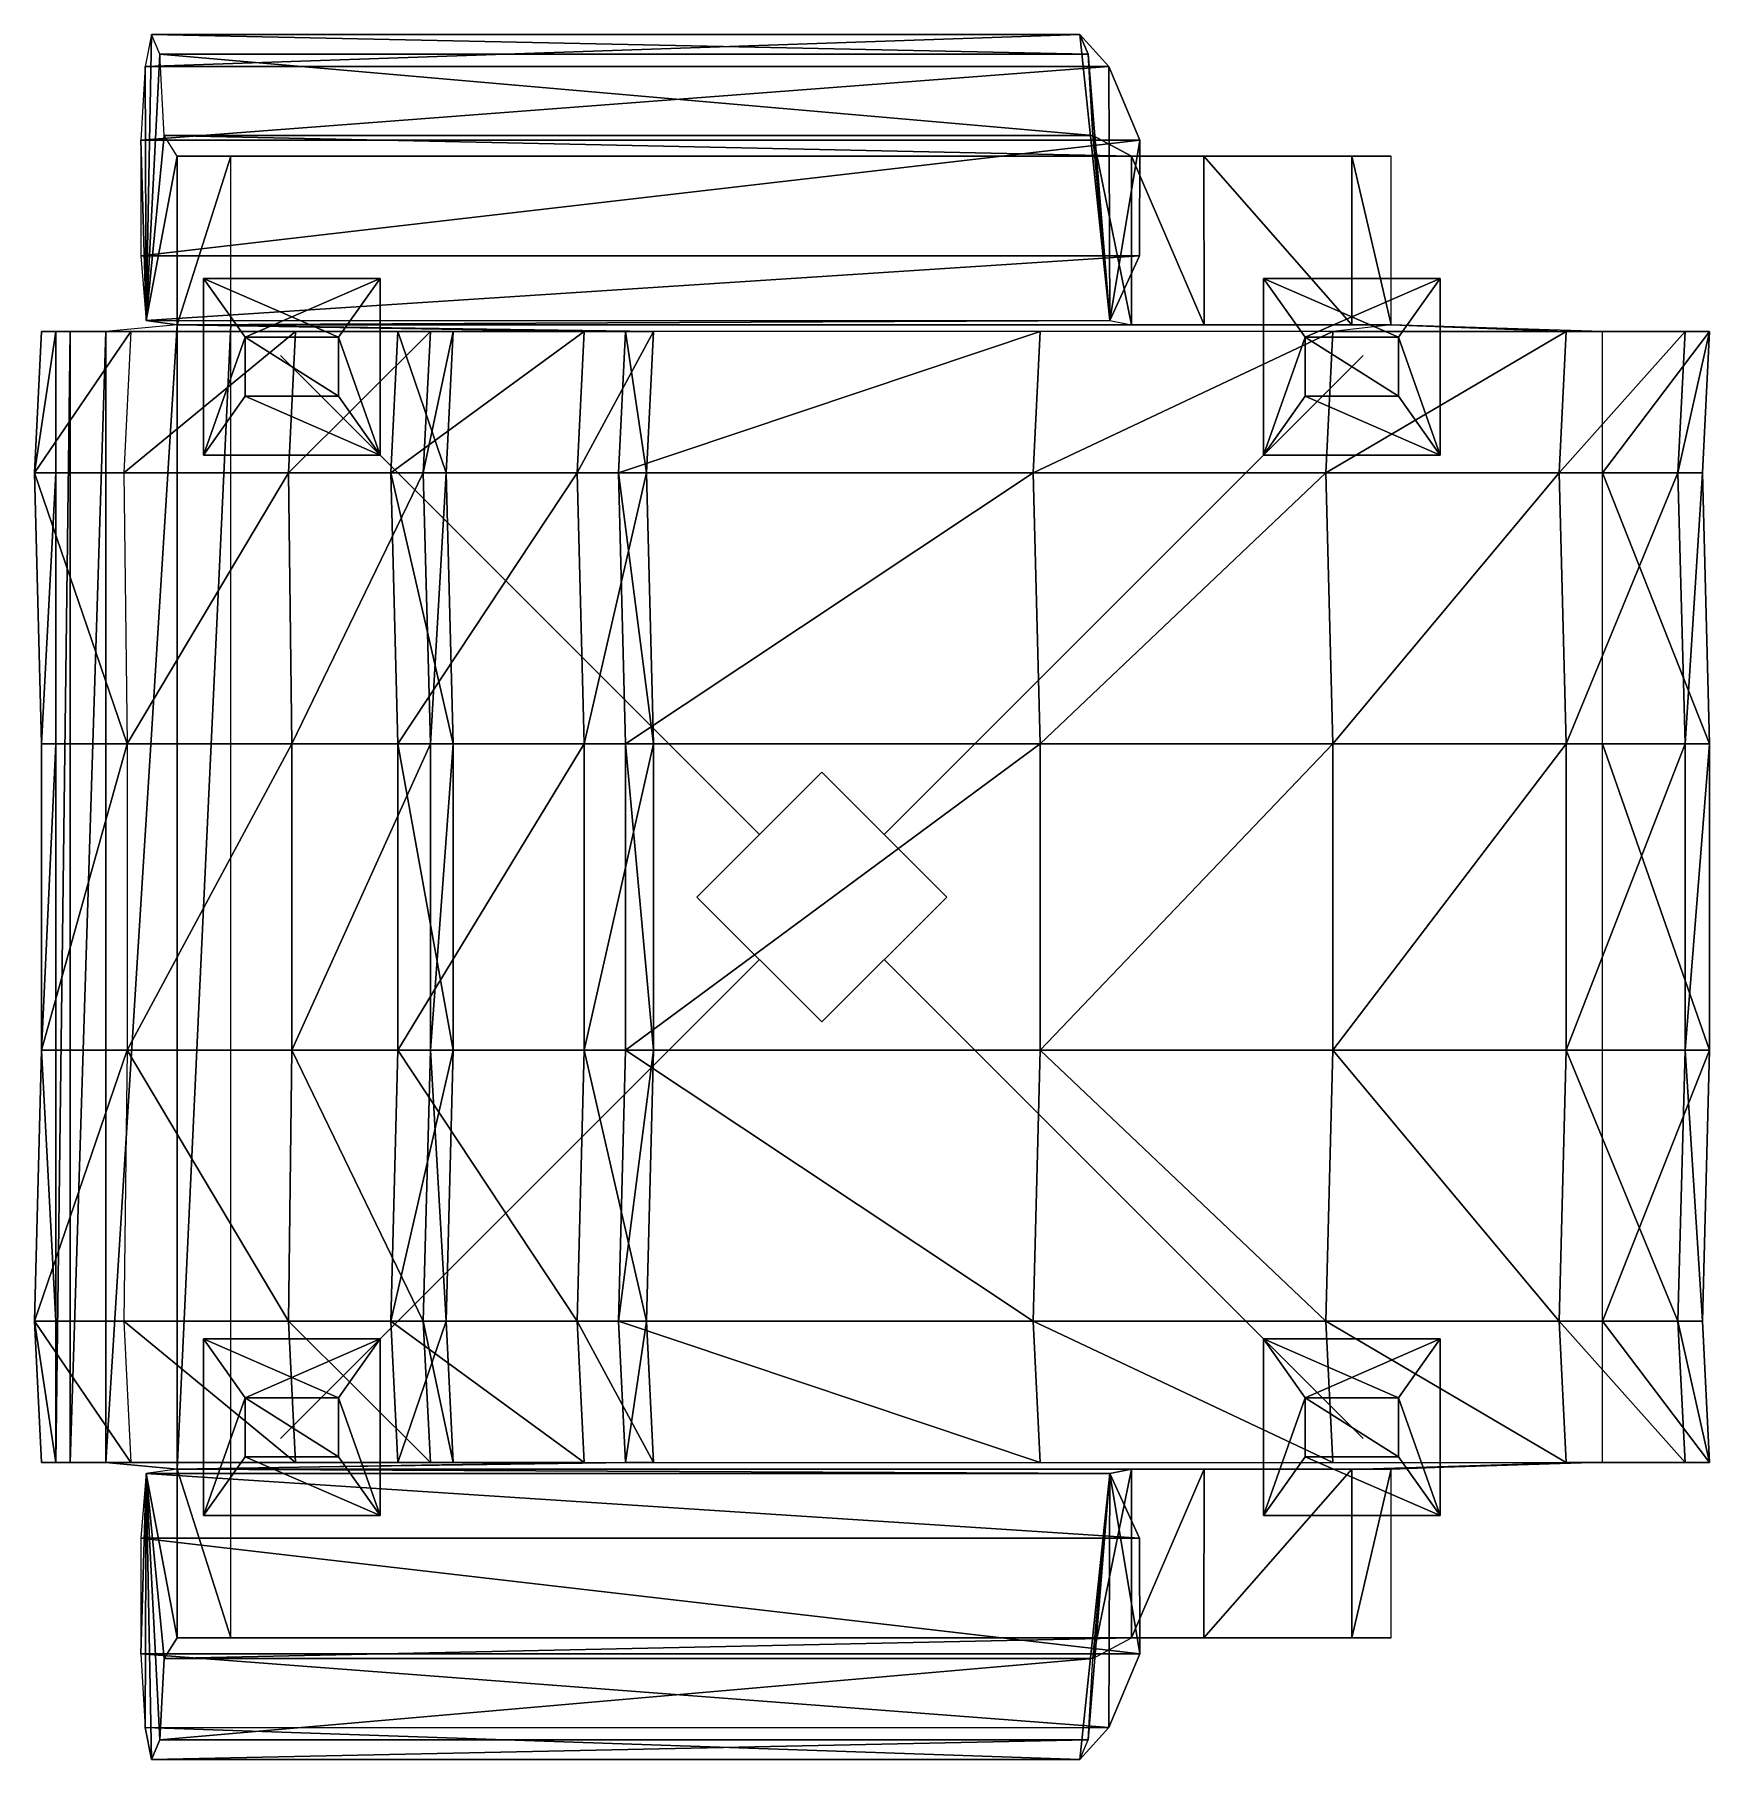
# Model space of a CAD drawing. Extents: x -0.676 to 0.046, y -0.372 to 0.372.
import ezdxf

# ---------------------------------------------------------------- set-up
doc = ezdxf.new("R2010")
doc.units = 0
doc.header["$LTSCALE"] = 2
doc.layers.get('0').update_dxf_attribs({"linetype": 'CONTINUOUS'})

msp = doc.modelspace()

# ---------------------------------------------------------------- meshes
at = {"color": 0, "linetype": 'BYBLOCK'}
mesh = msp.add_polyface(dxfattribs=at)
corners = [(-0.56526, 0.06604, 0.9836), (-0.56526, -0.06604, 0.9836), (-0.50552, 0.06604, 0.92697), (-0.50552, -0.06604, 0.92697), (-0.49565, 0.06604, 0.86298), (-0.49565, -0.06604, 0.86298), (-0.51957, 0.06604, 0.80656), (-0.51957, -0.06604, 0.80656), (-0.43918, 0.06604, 0.65511), (-0.43918, -0.06604, 0.65511), (-0.4093, 0.06604, 0.4809), (-0.4093, -0.06604, 0.4809), (-0.42137, 0.06604, 0.37287), (-0.42137, -0.06604, 0.37287), (-0.01568, 0.06604, 0.44365), (-0.01568, -0.06604, 0.44365), (0.03555, 0.06604, 0.40587), (0.03555, -0.06604, 0.40587), (0.04608, 0.06604, 0.33535), (0.04608, -0.06604, 0.33535), (0, 0.06604, 0.28768), (0, -0.06604, 0.28768), (-0.67319, -0.06604, 0.91825), (-0.67319, 0.06604, 0.91825), (-0.63624, 0.06604, 0.97754), (-0.63624, -0.06604, 0.97754), (-0.67627, 0.18288, 0.94857), (-0.63778, 0.18288, 0.9927), (0.04299, 0.18288, 0.36568), (0, 0.18288, 0.28768), (0.03246, 0.18288, 0.4362), (-0.01876, 0.18288, 0.47397), (-0.41238, 0.18288, 0.51123), (-0.42445, 0.18288, 0.40319), (-0.44226, 0.18288, 0.68543), (-0.52266, 0.18288, 0.83689), (-0.49873, 0.18288, 0.89331), (-0.5086, 0.18288, 0.95729), (-0.5668, 0.18288, 0.99876), (-0.56372, 0.24384, 0.96843), (-0.50552, 0.24384, 0.92697), (-0.49565, 0.24384, 0.86298), (-0.51957, 0.24384, 0.80656), (-0.43918, 0.24384, 0.65511), (-0.4093, 0.24384, 0.4809), (-0.42137, 0.24384, 0.37287), (-0.01568, 0.24384, 0.44365), (0.03555, 0.24384, 0.40587), (0.04608, 0.24384, 0.33535), (0, 0.24384, 0.28768), (-0.67319, 0.24384, 0.91825), (-0.6347, 0.24384, 0.96238), (-0.20315, 0.24671, 0.50135), (-0.17192, 0.24671, 0.47389), (-0.20316, 0.3194, 0.50148), (-0.17193, 0.3194, 0.47402), (-0.21249, 0.24854, 0.63319), (-0.2199, 0.32838, 0.55551), (-0.21291, 0.35808, 0.63735), (-0.19962, 0.32624, 0.65736), (-0.19967, 0.27636, 0.6578), (-0.2254, 0.37185, 0.6095), (-0.22188, 0.36334, 0.57489), (-0.10819, 0.24671, 0.44973), (-0.09123, 0.24671, 0.28295), (-0.1082, 0.3194, 0.44986), (-0.09124, 0.3194, 0.28308), (-0.66702, 0.06604, 0.8576), (-0.66702, -0.06604, 0.8576), (-0.66702, 0.18288, 0.8576), (-0.66702, 0.24384, 0.8576), (-0.59158, 0.3194, 0.2322), (-0.61471, 0.3194, 0.45963), (-0.6147, 0.24671, 0.4595), (-0.59157, 0.24671, 0.23207), (-0.63036, 0.32624, 0.61355), (-0.63041, 0.27636, 0.61399), (-0.62806, 0.24854, 0.59093), (-0.62848, 0.35808, 0.59508), (-0.62581, 0.37185, 0.56878), (-0.62229, 0.36334, 0.53417), (-0.62032, 0.32838, 0.51479), (-0.6147, -0.24671, 0.4595), (-0.62806, -0.24854, 0.59093), (-0.61471, -0.3194, 0.45963), (-0.62032, -0.32838, 0.51479), (-0.62229, -0.36334, 0.53417), (-0.62848, -0.35808, 0.59508), (-0.62581, -0.37185, 0.56878), (-0.63041, -0.27636, 0.61399), (-0.63036, -0.32624, 0.61355), (-0.59158, -0.3194, 0.2322), (-0.59157, -0.24671, 0.23207), (-0.67627, -0.18288, 0.94857), (-0.67319, -0.24384, 0.91825), (-0.66702, -0.24384, 0.8576), (-0.66702, -0.18288, 0.8576), (-0.09123, -0.24671, 0.28295), (-0.10819, -0.24671, 0.44973), (-0.1082, -0.3194, 0.44986), (-0.09124, -0.3194, 0.28308), (-0.21249, -0.24854, 0.63319), (-0.22188, -0.36334, 0.57489), (-0.2199, -0.32838, 0.55551), (-0.2254, -0.37185, 0.6095), (-0.21291, -0.35808, 0.63735), (-0.19962, -0.32624, 0.65736), (-0.19967, -0.27636, 0.6578), (-0.20315, -0.24671, 0.50135), (-0.20316, -0.3194, 0.50148), (-0.17192, -0.24671, 0.47389), (-0.17193, -0.3194, 0.47402), (-0.6347, -0.24384, 0.96238), (-0.63778, -0.18288, 0.9927), (0.04608, -0.24384, 0.33535), (0, -0.24384, 0.28768), (0, -0.18288, 0.28768), (0.04299, -0.18288, 0.36568), (0.03246, -0.18288, 0.4362), (0.03555, -0.24384, 0.40587), (-0.01876, -0.18288, 0.47397), (-0.01568, -0.24384, 0.44365), (-0.41238, -0.18288, 0.51123), (-0.4093, -0.24384, 0.4809), (-0.42137, -0.24384, 0.37287), (-0.42445, -0.18288, 0.40319), (-0.44226, -0.18288, 0.68543), (-0.43918, -0.24384, 0.65511), (-0.52266, -0.18288, 0.83689), (-0.51957, -0.24384, 0.80656), (-0.49873, -0.18288, 0.89331), (-0.49565, -0.24384, 0.86298), (-0.5086, -0.18288, 0.95729), (-0.50552, -0.24384, 0.92697), (-0.5668, -0.18288, 0.99876), (-0.56372, -0.24384, 0.96843), (-0.64544, 0.24384, 0.64534), (-0.64544, -0.24384, 0.64534), (-0.66085, 0.24384, 0.79696), (-0.66085, -0.24384, 0.79696)]
mesh.append_faces([[corners[k] for k in face] for face in [(26, 24, 23), (29, 18, 20), (37, 0, 2), (29, 48, 28), (56, 59, 60), (106, 101, 107), (114, 116, 117), (1, 132, 3), (19, 116, 21), (25, 93, 22)]], dxfattribs={"vtx0": -1, "color": 0})
mesh.append_faces([[corners[k] for k in face] for face in [(57, 52, 54), (58, 56, 61), (61, 56, 62), (62, 56, 57), (85, 83, 86), (86, 83, 88), (87, 83, 90), (92, 82, 91)]], dxfattribs={"vtx0": -1, "vtx1": -1, "color": 0})
mesh.append_faces([[corners[k] for k in face] for face in [(68, 67, 22), (67, 69, 23), (69, 70, 26), (95, 96, 93), (96, 68, 22)]], dxfattribs={"vtx0": -1, "vtx1": -1, "vtx2": -1, "color": 0})
mesh.append_faces([[corners[k] for k in face] for face in [(77, 78, 75), (77, 80, 79), (77, 81, 80), (101, 102, 103), (101, 104, 102), (101, 105, 104), (108, 103, 109), (82, 92, 74)]], dxfattribs={"vtx0": -1, "vtx2": -1, "color": 0})
mesh.append_faces([[corners[k] for k in face] for face in [(0, 1, 2), (3, 2, 1), (2, 3, 4), (5, 4, 3), (4, 5, 6), (7, 6, 5), (6, 7, 8), (9, 8, 7), (8, 9, 10), (11, 10, 9), (10, 11, 12), (13, 12, 11), (14, 15, 16), (17, 16, 15), (16, 17, 18), (19, 18, 17), (18, 19, 20), (21, 20, 19), (28, 18, 29), (30, 16, 28), (18, 28, 16), (31, 14, 30), (16, 30, 14), (32, 10, 33), (12, 33, 10), (34, 8, 32), (10, 32, 8), (35, 6, 34), (8, 34, 6), (36, 4, 35), (6, 35, 4), (37, 2, 36), (4, 36, 2), (38, 0, 37), (39, 38, 40), (37, 40, 38), (40, 37, 41), (36, 41, 37), (41, 36, 42), (35, 42, 36), (42, 35, 43), (34, 43, 35), (43, 34, 44), (32, 44, 34), (44, 32, 45), (33, 45, 32), (46, 31, 47), (30, 47, 31), (47, 30, 48), (28, 48, 30), (49, 48, 29), (63, 64, 65), (66, 65, 64), (50, 26, 70), (89, 90, 83), (94, 93, 112), (113, 112, 93), (113, 93, 25), (119, 121, 114), (48, 49, 47)]], dxfattribs={"vtx1": -1, "color": 0})
mesh.append_faces([[corners[k] for k in face] for face in [(52, 53, 54), (55, 54, 53), (56, 52, 57), (58, 59, 56), (23, 22, 67), (26, 23, 69), (71, 72, 73), (79, 78, 77), (77, 73, 72), (72, 81, 77), (82, 83, 84), (85, 84, 83), (87, 88, 83), (84, 91, 82), (22, 93, 96), (106, 105, 101), (108, 101, 103), (110, 108, 109), (109, 111, 110), (74, 73, 82), (115, 114, 121), (46, 47, 49), (73, 136, 137), (137, 82, 73), (136, 138, 139), (139, 137, 136), (138, 70, 95), (95, 139, 138)]], dxfattribs={"vtx1": -1, "vtx2": -1, "color": 0})
mesh.append_faces([[corners[k] for k in face] for face in [(22, 23, 24), (24, 25, 22), (26, 27, 24), (26, 50, 51), (51, 27, 26), (73, 74, 71), (75, 76, 77), (93, 94, 95), (97, 98, 99), (99, 100, 97), (114, 115, 116), (118, 119, 114), (114, 117, 118), (120, 121, 119), (119, 118, 120), (122, 123, 124), (124, 125, 122), (126, 127, 123), (123, 122, 126), (128, 129, 127), (127, 126, 128), (130, 131, 129), (129, 128, 130), (132, 133, 131), (131, 130, 132), (134, 135, 133), (133, 132, 134), (1, 134, 132), (3, 132, 130), (130, 5, 3), (5, 130, 128), (128, 7, 5), (7, 128, 126), (126, 9, 7), (9, 126, 122), (122, 11, 9), (11, 122, 125), (125, 13, 11), (15, 120, 118), (118, 17, 15), (17, 118, 117), (117, 19, 17), (19, 117, 116)]], dxfattribs={"vtx2": -1, "color": 0})
mesh = msp.add_polyface(dxfattribs=at)
corners = [(-0.51957, -0.24384, 0.80656), (-0.43918, -0.24384, 0.65511), (-0.66085, -0.24384, 0.79696), (-0.64544, -0.24384, 0.64534), (-0.49565, -0.24384, 0.86298), (-0.66702, -0.24384, 0.8576), (-0.50552, -0.24384, 0.92697), (-0.67319, -0.24384, 0.91825), (-0.6147, 0.24671, 0.4595), (-0.62806, 0.24854, 0.59093), (-0.21249, 0.24854, 0.63319), (-0.20315, 0.24671, 0.50135), (-0.62581, 0.37185, 0.56878), (-0.62848, 0.35808, 0.59508), (-0.2254, 0.37185, 0.6095), (-0.21291, 0.35808, 0.63735), (-0.62229, 0.36334, 0.53417), (-0.22188, 0.36334, 0.57489), (-0.62032, 0.32838, 0.51479), (-0.2199, 0.32838, 0.55551), (-0.60853, 0.24671, 0.39885), (-0.10819, 0.24671, 0.44973), (-0.59157, 0.24671, 0.23207), (-0.09123, 0.24671, 0.28295), (-0.61161, 0.24671, 0.42917), (-0.17192, 0.24671, 0.47389), (-0.64544, 0.24384, 0.64534), (-0.43918, 0.24384, 0.65511), (-0.4093, 0.24384, 0.4809), (-0.10819, -0.24671, 0.44973), (-0.01568, -0.24384, 0.44365), (-0.09123, -0.24671, 0.28295), (0, -0.24384, 0.28768), (-0.6147, -0.24671, 0.4595), (-0.4093, -0.24384, 0.4809), (-0.20315, -0.24671, 0.50135), (-0.61161, -0.24671, 0.42917), (-0.17192, -0.24671, 0.47389), (-0.60853, -0.24671, 0.39885), (-0.59157, -0.24671, 0.23207), (-0.61471, -0.3194, 0.45963), (-0.62032, -0.32838, 0.51479), (-0.20316, -0.3194, 0.50148), (-0.2199, -0.32838, 0.55551), (-0.62229, -0.36334, 0.53417), (-0.22188, -0.36334, 0.57489), (-0.62581, -0.37185, 0.56878), (-0.2254, -0.37185, 0.6095), (-0.62848, -0.35808, 0.59508), (-0.21291, -0.35808, 0.63735), (-0.62806, -0.24854, 0.59093), (-0.21249, -0.24854, 0.63319), (-0.6347, -0.24384, 0.96238), (-0.56372, -0.24384, 0.96843), (-0.59158, -0.3194, 0.2322), (-0.60854, -0.3194, 0.39898), (-0.1082, -0.3194, 0.44986), (-0.09124, -0.3194, 0.28308), (-0.61163, -0.3194, 0.4293), (-0.17193, -0.3194, 0.47402), (-0.1082, 0.3194, 0.44986), (-0.09124, 0.3194, 0.28308), (-0.60854, 0.3194, 0.39898), (-0.59158, 0.3194, 0.2322), (-0.17193, 0.3194, 0.47402), (-0.61163, 0.3194, 0.4293), (-0.20316, 0.3194, 0.50148), (-0.61471, 0.3194, 0.45963), (-0.11631, 0.24384, 0.44778), (-0.01568, 0.24384, 0.44365), (0, 0.24384, 0.28768), (-0.51957, 0.24384, 0.80656), (-0.66085, 0.24384, 0.79696), (-0.49565, 0.24384, 0.86298), (-0.66702, 0.24384, 0.8576), (-0.50552, 0.24384, 0.92697), (-0.67319, 0.24384, 0.91825), (-0.56372, 0.24384, 0.96843), (-0.6347, 0.24384, 0.96238)]
mesh.append_faces([[corners[k] for k in face] for face in [(8, 27, 28)]], dxfattribs={"vtx0": -1, "color": 0})
mesh.append_faces([[corners[k] for k in face] for face in [(26, 27, 8), (3, 1, 33), (23, 69, 70)]], dxfattribs={"vtx0": -1, "vtx1": -1, "color": 0})
mesh.append_faces([[corners[k] for k in face] for face in [(54, 55, 56)]], dxfattribs={"vtx0": -1, "vtx1": -1, "vtx2": -1, "color": 0})
mesh.append_faces([[corners[k] for k in face] for face in [(33, 1, 34), (56, 57, 54)]], dxfattribs={"vtx0": -1, "vtx2": -1, "color": 0})
mesh.append_faces([[corners[k] for k in face] for face in [(12, 13, 14), (15, 14, 13), (16, 12, 17), (14, 17, 12), (18, 16, 19), (17, 19, 16), (20, 21, 22), (23, 22, 21), (24, 25, 20), (21, 20, 25), (8, 11, 24), (25, 24, 11), (29, 30, 31), (33, 35, 36), (37, 36, 35), (36, 37, 38), (29, 38, 37), (38, 29, 39), (31, 39, 29), (43, 42, 41), (41, 44, 43), (45, 43, 44), (44, 46, 45), (47, 45, 46), (46, 48, 47), (49, 47, 48), (63, 62, 61), (19, 66, 18), (68, 69, 23), (77, 75, 78)]], dxfattribs={"vtx1": -1, "color": 0})
mesh.append_faces([[corners[k] for k in face] for face in [(0, 1, 2), (3, 2, 1), (4, 0, 5), (2, 5, 0), (6, 4, 7), (5, 7, 4), (10, 11, 8), (32, 31, 30), (40, 41, 42), (53, 6, 7), (55, 58, 59), (59, 56, 55), (55, 58, 59), (59, 56, 55), (58, 40, 42), (42, 59, 58), (60, 61, 62), (64, 60, 65), (62, 65, 60), (66, 64, 67), (65, 67, 64), (67, 18, 66), (71, 27, 72), (26, 72, 27), (73, 71, 74), (72, 74, 71), (75, 73, 76), (74, 76, 73), (76, 78, 75)]], dxfattribs={"vtx1": -1, "vtx2": -1, "color": 0})
mesh.append_faces([[corners[k] for k in face] for face in [(8, 9, 10), (33, 50, 51), (51, 35, 33), (7, 52, 53)]], dxfattribs={"vtx2": -1, "color": 0})
mesh = msp.add_polyface(dxfattribs=at)
corners = [(-0.63624, 0.06604, 0.97754), (-0.63624, -0.06604, 0.97754), (-0.56526, 0.06604, 0.9836), (-0.56526, -0.06604, 0.9836), (-0.42137, 0.06604, 0.37287), (-0.42137, -0.06604, 0.37287), (-0.24257, 0.06604, 0.40089), (-0.24257, -0.06604, 0.40089), (-0.11631, 0.06604, 0.44778), (-0.11631, -0.06604, 0.44778), (-0.01568, 0.06604, 0.44365), (-0.01568, -0.06604, 0.44365), (-0.11939, 0.18288, 0.47811), (-0.01876, 0.18288, 0.47397), (-0.24565, 0.18288, 0.43121), (-0.42445, 0.18288, 0.40319), (-0.63778, 0.18288, 0.9927), (-0.5668, 0.18288, 0.99876), (-0.6347, 0.24384, 0.96238), (-0.56372, 0.24384, 0.96843), (-0.42137, 0.24384, 0.37287), (-0.24257, 0.24384, 0.40089), (-0.11631, 0.24384, 0.44778), (-0.01568, 0.24384, 0.44365), (-0.63041, 0.27636, 0.61399), (-0.62806, 0.24854, 0.59093), (-0.19967, 0.27636, 0.6578), (-0.21249, 0.24854, 0.63319), (-0.63036, 0.32624, 0.61355), (-0.19962, 0.32624, 0.65736), (-0.62848, 0.35808, 0.59508), (-0.21291, 0.35808, 0.63735), (-0.17192, 0.24671, 0.47389), (-0.10819, 0.24671, 0.44973), (-0.17193, 0.3194, 0.47402), (-0.1082, 0.3194, 0.44986), (-0.10819, -0.24671, 0.44973), (-0.17192, -0.24671, 0.47389), (-0.17193, -0.3194, 0.47402), (-0.1082, -0.3194, 0.44986), (-0.63036, -0.32624, 0.61355), (-0.62848, -0.35808, 0.59508), (-0.21291, -0.35808, 0.63735), (-0.19962, -0.32624, 0.65736), (-0.63041, -0.27636, 0.61399), (-0.19967, -0.27636, 0.6578), (-0.62806, -0.24854, 0.59093), (-0.21249, -0.24854, 0.63319), (-0.11939, -0.18288, 0.47811), (-0.11631, -0.24384, 0.44778), (-0.01568, -0.24384, 0.44365), (-0.01876, -0.18288, 0.47397), (-0.24565, -0.18288, 0.43121), (-0.24257, -0.24384, 0.40089), (-0.42445, -0.18288, 0.40319), (-0.42137, -0.24384, 0.37287), (-0.63778, -0.18288, 0.9927), (-0.6347, -0.24384, 0.96238), (-0.56372, -0.24384, 0.96843), (-0.5668, -0.18288, 0.99876)]
mesh.append_faces([[corners[k] for k in face] for face in [(0, 1, 2), (3, 2, 1), (4, 5, 6), (7, 6, 5), (6, 7, 8), (9, 8, 7), (8, 9, 10), (11, 10, 9), (12, 8, 13), (10, 13, 8), (14, 6, 12), (8, 12, 6), (15, 4, 14), (6, 14, 4), (16, 0, 17), (2, 17, 0), (18, 16, 19), (17, 19, 16), (20, 15, 21), (14, 21, 15), (21, 14, 22), (12, 22, 14), (22, 12, 23), (13, 23, 12), (24, 25, 26), (27, 26, 25), (28, 24, 29), (26, 29, 24), (30, 28, 31), (29, 31, 28), (35, 34, 33)]], dxfattribs={"vtx1": -1, "color": 0})
mesh.append_faces([[corners[k] for k in face] for face in [(32, 33, 34), (36, 37, 38)]], dxfattribs={"vtx1": -1, "vtx2": -1, "color": 0})
mesh.append_faces([[corners[k] for k in face] for face in [(38, 39, 36), (40, 41, 42), (42, 43, 40), (44, 40, 43), (43, 45, 44), (46, 44, 45), (45, 47, 46), (48, 49, 50), (50, 51, 48), (52, 53, 49), (49, 48, 52), (54, 55, 53), (53, 52, 54), (56, 57, 58), (58, 59, 56), (1, 56, 59), (59, 3, 1), (5, 54, 52), (52, 7, 5), (7, 52, 48), (48, 9, 7), (9, 48, 51), (51, 11, 9)]], dxfattribs={"vtx2": -1, "color": 0})
at = {"color": 251, "linetype": 'BYBLOCK'}
mesh = msp.add_polyface(dxfattribs=at)
corners = [(-0.52724, -0.2667, 0.01796), (-0.52724, -0.1905, 0.01796), (-0.52724, -0.2667, 0.05606), (-0.52724, -0.1905, 0.05606), (-0.5452, -0.2413, 0.07402), (-0.5452, -0.2159, 0.07402), (-0.5452, -0.2159), (-0.5452, -0.2413), (-0.60344, -0.2667, 0.01796), (-0.60344, -0.1905, 0.01796), (-0.58548, -0.2159), (-0.58548, -0.2413), (-0.60344, -0.2667, 0.05606), (-0.58548, -0.2413, 0.07402), (-0.58548, -0.2159, 0.07402), (-0.60344, -0.1905, 0.05606), (-0.07004, -0.2667, 0.01796), (-0.07004, -0.1905, 0.01796), (-0.07004, -0.2667, 0.05606), (-0.07004, -0.1905, 0.05606), (-0.088, -0.2413, 0.07402), (-0.088, -0.2159, 0.07402), (-0.088, -0.2159), (-0.088, -0.2413), (-0.14624, -0.2667, 0.01796), (-0.14624, -0.1905, 0.01796), (-0.12828, -0.2159), (-0.12828, -0.2413), (-0.14624, -0.2667, 0.05606), (-0.12828, -0.2413, 0.07402), (-0.12828, -0.2159, 0.07402), (-0.14624, -0.1905, 0.05606), (-0.07004, 0.1905, 0.01796), (-0.07004, 0.2667, 0.01796), (-0.07004, 0.1905, 0.05606), (-0.07004, 0.2667, 0.05606), (-0.088, 0.2159, 0.07402), (-0.088, 0.2413, 0.07402), (-0.088, 0.2413), (-0.088, 0.2159), (-0.14624, 0.1905, 0.01796), (-0.14624, 0.2667, 0.01796), (-0.12828, 0.2413), (-0.12828, 0.2159), (-0.14624, 0.1905, 0.05606), (-0.12828, 0.2159, 0.07402), (-0.12828, 0.2413, 0.07402), (-0.14624, 0.2667, 0.05606), (-0.52724, 0.1905, 0.01796), (-0.52724, 0.2667, 0.01796), (-0.52724, 0.1905, 0.05606), (-0.52724, 0.2667, 0.05606), (-0.5452, 0.2159, 0.07402), (-0.5452, 0.2413, 0.07402), (-0.5452, 0.2413), (-0.5452, 0.2159), (-0.60344, 0.1905, 0.01796), (-0.60344, 0.2667, 0.01796), (-0.58548, 0.2413), (-0.58548, 0.2159), (-0.60344, 0.1905, 0.05606), (-0.58548, 0.2159, 0.07402), (-0.58548, 0.2413, 0.07402), (-0.60344, 0.2667, 0.05606)]
mesh.append_faces([[corners[k] for k in face] for face in [(0, 1, 2), (3, 2, 1), (4, 2, 5), (3, 5, 2), (1, 0, 6), (7, 6, 0), (12, 2, 13), (4, 13, 2), (13, 4, 14), (5, 14, 4), (15, 14, 3), (5, 3, 14), (16, 17, 18), (19, 18, 17), (20, 18, 21), (19, 21, 18), (17, 16, 22), (23, 22, 16), (28, 18, 29), (20, 29, 18), (29, 20, 30), (21, 30, 20), (31, 30, 19), (21, 19, 30), (32, 33, 34), (35, 34, 33), (36, 34, 37), (35, 37, 34), (33, 32, 38), (39, 38, 32), (44, 34, 45), (36, 45, 34), (45, 36, 46), (37, 46, 36), (47, 46, 35), (37, 35, 46), (48, 49, 50), (51, 50, 49), (52, 50, 53), (51, 53, 50), (49, 48, 54), (55, 54, 48), (60, 50, 61), (52, 61, 50), (61, 52, 62), (53, 62, 52), (63, 62, 51), (53, 51, 62)]], dxfattribs={"vtx1": -1, "color": 251})
mesh.append_faces([[corners[k] for k in face] for face in [(8, 9, 10), (10, 11, 8), (12, 13, 14), (14, 15, 12), (9, 8, 12), (12, 15, 9), (2, 12, 8), (8, 0, 2), (0, 8, 11), (11, 7, 0), (7, 11, 10), (10, 6, 7), (6, 10, 9), (9, 1, 6), (1, 9, 15), (15, 3, 1), (24, 25, 26), (26, 27, 24), (28, 29, 30), (30, 31, 28), (25, 24, 28), (28, 31, 25), (18, 28, 24), (24, 16, 18), (16, 24, 27), (27, 23, 16), (23, 27, 26), (26, 22, 23), (22, 26, 25), (25, 17, 22), (17, 25, 31), (31, 19, 17), (40, 41, 42), (42, 43, 40), (44, 45, 46), (46, 47, 44), (41, 40, 44), (44, 47, 41), (34, 44, 40), (40, 32, 34), (32, 40, 43), (43, 39, 32), (39, 43, 42), (42, 38, 39), (38, 42, 41), (41, 33, 38), (33, 41, 47), (47, 35, 33), (56, 57, 58), (58, 59, 56), (60, 61, 62), (62, 63, 60), (57, 56, 60), (60, 63, 57), (50, 60, 56), (56, 48, 50), (48, 56, 59), (59, 55, 48), (55, 59, 58), (58, 54, 55), (54, 58, 57), (57, 49, 54), (49, 57, 63), (63, 51, 49)]], dxfattribs={"vtx2": -1, "color": 251})
mesh = msp.add_polyface(dxfattribs=at)
corners = [(-0.39062, 0, 0.25291), (-0.33674, 0.05388, 0.25291), (-0.39062, 0, 0.07511), (-0.33674, 0.05388, 0.07511), (-0.36368, -0.02694, 0.16401), (-0.43552, -0.09878, 0.13861), (-0.43552, -0.09878, 0.07511), (-0.36368, -0.02694, 0.07511), (-0.51634, -0.17961, 0.13861), (-0.51634, -0.17961, 0.07511), (-0.57023, -0.23349, 0.10051), (-0.57023, -0.23349, 0.07511), (-0.10325, 0.23349, 0.10051), (-0.15713, 0.17961, 0.13861), (-0.10325, 0.23349, 0.07511), (-0.15713, 0.17961, 0.07511), (-0.23796, 0.09878, 0.13861), (-0.23796, 0.09878, 0.07511), (-0.3098, 0.02694, 0.16401), (-0.3098, 0.02694, 0.07511), (-0.28286, 0, 0.25291), (-0.33674, -0.05388, 0.25291), (-0.33674, -0.05388, 0.07511), (-0.28286, 0, 0.07511), (-0.43552, 0.09878, 0.13861), (-0.36368, 0.02694, 0.16401), (-0.43552, 0.09878, 0.07511), (-0.36368, 0.02694, 0.07511), (-0.51634, 0.17961, 0.13861), (-0.51634, 0.17961, 0.07511), (-0.57023, 0.23349, 0.10051), (-0.57023, 0.23349, 0.07511), (-0.15713, -0.17961, 0.13861), (-0.10325, -0.23349, 0.10051), (-0.10325, -0.23349, 0.07511), (-0.15713, -0.17961, 0.07511), (-0.23796, -0.09878, 0.13861), (-0.23796, -0.09878, 0.07511), (-0.3098, -0.02694, 0.16401), (-0.3098, -0.02694, 0.07511)]
mesh.append_faces([[corners[k] for k in face] for face in [(0, 1, 2), (3, 2, 1), (12, 13, 14), (19, 17, 18), (21, 0, 22), (2, 22, 0), (27, 26, 25), (30, 28, 31)]], dxfattribs={"vtx1": -1, "color": 251})
mesh.append_faces([[corners[k] for k in face] for face in [(4, 5, 6), (5, 8, 9), (9, 6, 5), (11, 9, 8), (15, 14, 13), (13, 16, 15), (17, 15, 16), (16, 18, 17), (24, 25, 26), (28, 24, 29), (26, 29, 24), (29, 31, 28), (34, 35, 32), (36, 32, 35), (35, 37, 36), (38, 36, 37)]], dxfattribs={"vtx1": -1, "vtx2": -1, "color": 251})
mesh.append_faces([[corners[k] for k in face] for face in [(6, 7, 4), (8, 10, 11), (20, 21, 22), (22, 23, 20), (1, 20, 23), (23, 3, 1), (32, 33, 34), (37, 39, 38)]], dxfattribs={"vtx2": -1, "color": 251})

doc.saveas('drawing.dxf')
